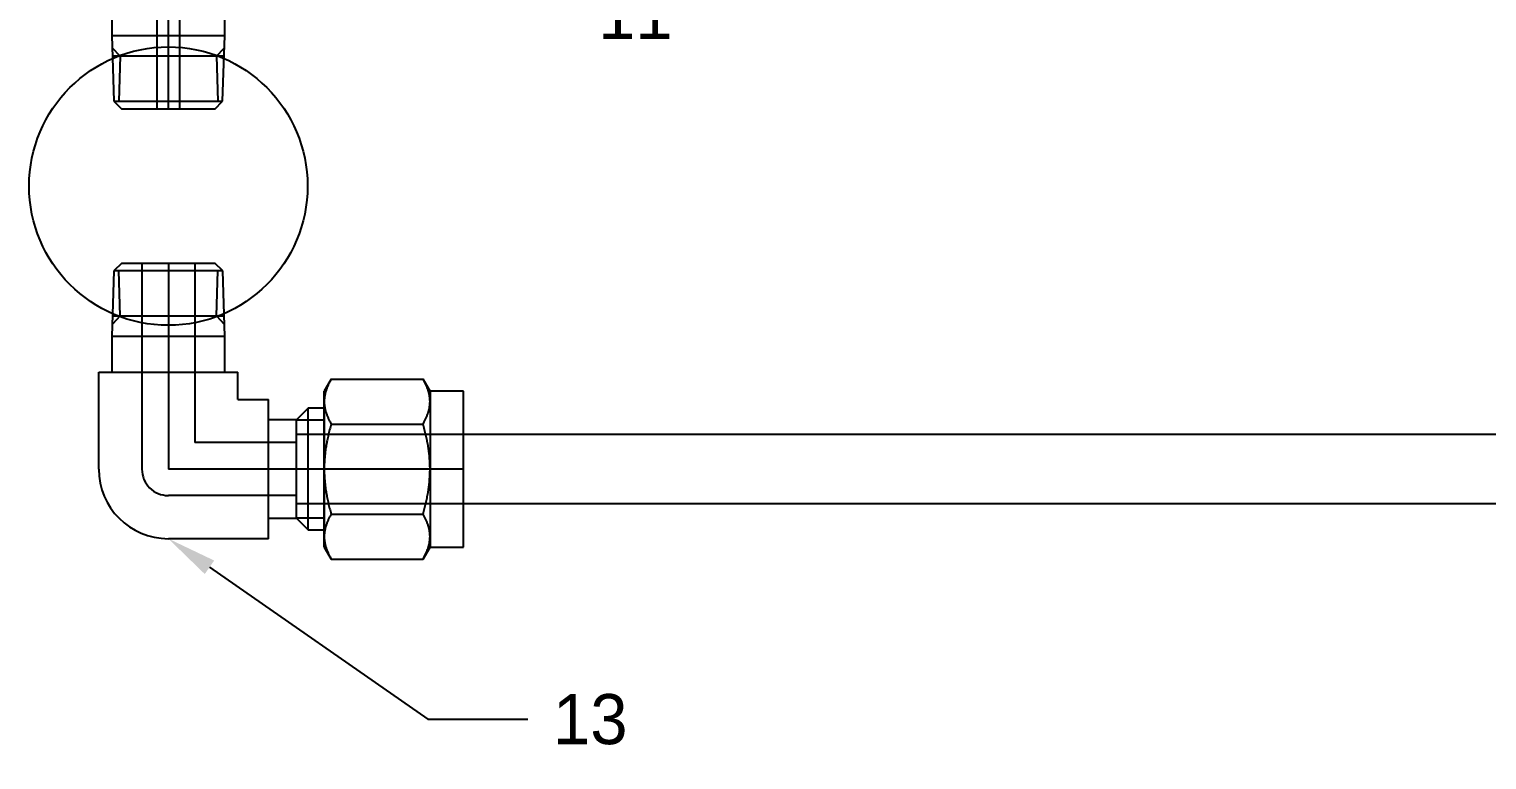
# Model space of a CAD drawing. Header units: inches. Extents: x 5.3 to 31.2, y 3.7 to 34.9.
# Drawn here: x 5.9 to 11.13, y 3.84 to 6.46 of the extents above; entities that cross this region are included whole.
import ezdxf
from ezdxf import colors
from ezdxf.entities.mleader import LeaderData, LeaderLine
from ezdxf.math import Vec2, Vec3

# ---------------------------------------------------------------- set-up
doc = ezdxf.new("R2010")
doc.units = ezdxf.units.IN
doc.header["$MEASUREMENT"] = 0
doc.linetypes.add('CENTER2', pattern=[28.575, 19.05, -3.175, 3.175, -3.175])
doc.linetypes.add('HIDDEN2', pattern=[4.7625, 3.175, -1.5875])
for name, color, linetype in [('.25 tubes', 170, 'Continuous'), ('NOTES', 1, 'Continuous'), ('Solenoids', 50, 'Continuous'), ('Swagelok', 7, 'Continuous'), ('TRDETAIL2', 7, 'Continuous'), ('TRDETAIL3', 7, 'Continuous'), ('TRMODEL1', 7, 'Continuous'), ('TRMODEL3', 7, 'Continuous')]:
    doc.layers.add(name, color=color, linetype=linetype)

# ---------------------------------------------------------------- blocks, each defined once
blk = doc.blocks.new('SS-2-TA-1-2')
at = {"layer": 'TRDETAIL2', "color": 6, "linetype": 'HIDDEN2'}
for p, q in [((-10.7813, -0.3393), (-10.2751, -0.3393)), ((-9.6213, -0.3393), (-10.2751, -0.3393)), ((-10.2751, -0.3393), (-10.2751, -0.4193)), ((-10.2751, -0.4193), (-10.7813, -0.4193)), ((-10.2751, -0.4193), (-9.6213, -0.4193))]:
    blk.add_line(p, q, dxfattribs=at)
at = {"layer": 'TRDETAIL3', "color": 4, "linetype": 'CENTER2'}
blk.add_line((-10.7813, -0.3793), (-9.6213, -0.3793), dxfattribs=at)
at = {"layer": 'TRMODEL1', "color": 7, "linetype": 'Continuous'}
for p, q in [((-10.3731, -0.1267), (-10.3889, -0.1605)), ((-10.3843, -0.1568), (-10.3848, -0.1585)), ((-10.3838, -0.155), (-10.3843, -0.1568)), ((-10.3833, -0.1532), (-10.3838, -0.155)), ((-10.3827, -0.1514), (-10.3833, -0.1532)), ((-10.3822, -0.1496), (-10.3827, -0.1514)), ((-10.3816, -0.1477), (-10.3822, -0.1496)), ((-10.3809, -0.1459), (-10.3816, -0.1477)), ((-10.3803, -0.144), (-10.3809, -0.1459)), ((-10.3796, -0.1422), (-10.3803, -0.144)), ((-10.3789, -0.1403), (-10.3796, -0.1422)), ((-10.3782, -0.1384), (-10.3789, -0.1403)), ((-10.3774, -0.1365), (-10.3782, -0.1384)), ((-10.3766, -0.1346), (-10.3774, -0.1365)), ((-10.3758, -0.1326), (-10.3766, -0.1346)), ((-10.3749, -0.1307), (-10.3758, -0.1326)), ((-10.374, -0.1287), (-10.3749, -0.1307)), ((-10.3731, -0.1267), (-10.374, -0.1287)), ((-10.3731, -0.1267), (-10.1771, -0.1267)), ((-10.1761, -0.1287), (-10.1771, -0.1267)), ((-10.1613, -0.1605), (-10.1771, -0.1267)), ((-10.1752, -0.1307), (-10.1761, -0.1287)), ((-10.1744, -0.1326), (-10.1752, -0.1307)), ((-10.1736, -0.1346), (-10.1744, -0.1326)), ((-10.1728, -0.1365), (-10.1736, -0.1346)), ((-10.172, -0.1384), (-10.1728, -0.1365)), ((-10.1713, -0.1403), (-10.172, -0.1384)), ((-10.1705, -0.1422), (-10.1713, -0.1403)), ((-10.1699, -0.144), (-10.1705, -0.1422)), ((-10.1692, -0.1459), (-10.1699, -0.144)), ((-10.1686, -0.1477), (-10.1692, -0.1459)), ((-10.168, -0.1496), (-10.1686, -0.1477)), ((-10.1674, -0.1514), (-10.168, -0.1496)), ((-10.1669, -0.1532), (-10.1674, -0.1514)), ((-10.1663, -0.155), (-10.1669, -0.1532)), ((-10.1658, -0.1568), (-10.1663, -0.155)), ((-10.1654, -0.1585), (-10.1658, -0.1568)), ((-10.7531, -0.1841), (-10.7813, -0.2123)), ((-10.5174, -0.1768), (-10.7531, -0.1841)), ((-10.7531, -0.1841), (-10.7531, -0.5744)), ((-10.5915, -0.5795), (-10.5915, -0.1791)), ((-10.5174, -0.1768), (-10.5174, -0.5818)), ((-10.3889, -0.1768), (-10.5174, -0.1768)), ((-10.3889, -0.1898), (-10.3889, -0.1605)), ((-10.3888, -0.1864), (-10.3889, -0.1881)), ((-10.3889, -0.1881), (-10.3889, -0.1898)), ((-10.3889, -0.1898), (-10.3889, -0.1916)), ((-10.3889, -0.3793), (-10.3889, -0.1898)), ((-10.3889, -0.1916), (-10.3888, -0.1933)), ((-10.3887, -0.1829), (-10.3888, -0.1846)), ((-10.3888, -0.1846), (-10.3888, -0.1864)), ((-10.3888, -0.1933), (-10.3888, -0.195)), ((-10.3888, -0.195), (-10.3887, -0.1968)), ((-10.3886, -0.1812), (-10.3887, -0.1829)), ((-10.3887, -0.1968), (-10.3886, -0.1985)), ((-10.3884, -0.1795), (-10.3886, -0.1812)), ((-10.3886, -0.1985), (-10.3884, -0.2002)), ((-10.3883, -0.1777), (-10.3884, -0.1795)), ((-10.3884, -0.2002), (-10.3883, -0.202)), ((-10.3881, -0.176), (-10.3883, -0.1777)), ((-10.3883, -0.202), (-10.3881, -0.2037)), ((-10.3878, -0.1743), (-10.3881, -0.176)), ((-10.3881, -0.2037), (-10.3878, -0.2054)), ((-10.3876, -0.1725), (-10.3878, -0.1743)), ((-10.3878, -0.2054), (-10.3876, -0.2071)), ((-10.3873, -0.1708), (-10.3876, -0.1725)), ((-10.3876, -0.2071), (-10.3873, -0.2089)), ((-10.3871, -0.1691), (-10.3873, -0.1708)), ((-10.3873, -0.2089), (-10.3871, -0.2106)), ((-10.3867, -0.1673), (-10.3871, -0.1691)), ((-10.3864, -0.1656), (-10.3867, -0.1673)), ((-10.386, -0.1638), (-10.3864, -0.1656)), ((-10.3856, -0.1621), (-10.386, -0.1638)), ((-10.3852, -0.1603), (-10.3856, -0.1621)), ((-10.3848, -0.1585), (-10.3852, -0.1603)), ((-10.1649, -0.1603), (-10.1654, -0.1585)), ((-10.1645, -0.1621), (-10.1649, -0.1603)), ((-10.1641, -0.1638), (-10.1645, -0.1621)), ((-10.1638, -0.1656), (-10.1641, -0.1638)), ((-10.1634, -0.1673), (-10.1638, -0.1656)), ((-10.1631, -0.1691), (-10.1634, -0.1673)), ((-10.1628, -0.1708), (-10.1631, -0.1691)), ((-10.1631, -0.2106), (-10.1628, -0.2089)), ((-10.1625, -0.1725), (-10.1628, -0.1708)), ((-10.1628, -0.2089), (-10.1625, -0.2071)), ((-10.1623, -0.1743), (-10.1625, -0.1725)), ((-10.1625, -0.2071), (-10.1623, -0.2054)), ((-10.1621, -0.176), (-10.1623, -0.1743)), ((-10.1623, -0.2054), (-10.1621, -0.2037)), ((-10.1619, -0.1777), (-10.1621, -0.176)), ((-10.1621, -0.2037), (-10.1619, -0.202)), ((-10.1617, -0.1795), (-10.1619, -0.1777)), ((-10.1619, -0.202), (-10.1617, -0.2002)), ((-10.1616, -0.1812), (-10.1617, -0.1795)), ((-10.1617, -0.2002), (-10.1616, -0.1985)), ((-10.1615, -0.1829), (-10.1616, -0.1812)), ((-10.1616, -0.1985), (-10.1615, -0.1968)), ((-10.1614, -0.1846), (-10.1615, -0.1829)), ((-10.1615, -0.1968), (-10.1614, -0.195)), ((-10.1613, -0.1864), (-10.1614, -0.1846)), ((-10.1614, -0.195), (-10.1613, -0.1933)), ((-10.1613, -0.1605), (-10.1613, -0.1898)), ((-10.1613, -0.1881), (-10.1613, -0.1864)), ((-10.1613, -0.1898), (-10.1613, -0.1881)), ((-10.1613, -0.1898), (-10.1613, -0.3793)), ((-10.1613, -0.1916), (-10.1613, -0.1898)), ((-10.1613, -0.1933), (-10.1613, -0.1916)), ((-10.7813, -0.5462), (-10.7813, -0.2123)), ((-10.3871, -0.2106), (-10.3867, -0.2124)), ((-10.3867, -0.2124), (-10.3864, -0.2141)), ((-10.3864, -0.2141), (-10.386, -0.2159)), ((-10.386, -0.2159), (-10.3856, -0.2176)), ((-10.3856, -0.2176), (-10.3852, -0.2194)), ((-10.3852, -0.2194), (-10.3848, -0.2211)), ((-10.3848, -0.2211), (-10.3843, -0.2229)), ((-10.3843, -0.2229), (-10.3838, -0.2247)), ((-10.3838, -0.2247), (-10.3833, -0.2265)), ((-10.3833, -0.2265), (-10.3827, -0.2283)), ((-10.3827, -0.2283), (-10.3822, -0.2301)), ((-10.3822, -0.2301), (-10.3816, -0.232)), ((-10.3816, -0.232), (-10.3809, -0.2338)), ((-10.3809, -0.2338), (-10.3803, -0.2356)), ((-10.3803, -0.2356), (-10.3796, -0.2375)), ((-10.3796, -0.2375), (-10.3789, -0.2394)), ((-10.3789, -0.2394), (-10.3782, -0.2413)), ((-10.3782, -0.2413), (-10.3774, -0.2432)), ((-10.3774, -0.2432), (-10.3766, -0.2451)), ((-10.3766, -0.2451), (-10.3758, -0.2471)), ((-10.3758, -0.2471), (-10.3749, -0.249)), ((-10.3749, -0.2609), (-10.3758, -0.2649)), ((-10.3749, -0.249), (-10.374, -0.251)), ((-10.374, -0.257), (-10.3749, -0.2609)), ((-10.374, -0.251), (-10.3731, -0.253)), ((-10.3731, -0.253), (-10.374, -0.257)), ((-10.3731, -0.253), (-10.1771, -0.253)), ((-10.1771, -0.253), (-10.1761, -0.251)), ((-10.1761, -0.257), (-10.1771, -0.253)), ((-10.1761, -0.251), (-10.1752, -0.249)), ((-10.1752, -0.2609), (-10.1761, -0.257)), ((-10.1752, -0.249), (-10.1744, -0.2471)), ((-10.1744, -0.2649), (-10.1752, -0.2609)), ((-10.1744, -0.2471), (-10.1736, -0.2451)), ((-10.1736, -0.2451), (-10.1728, -0.2432)), ((-10.1728, -0.2432), (-10.172, -0.2413)), ((-10.172, -0.2413), (-10.1713, -0.2394)), ((-10.1713, -0.2394), (-10.1705, -0.2375)), ((-10.1705, -0.2375), (-10.1699, -0.2356)), ((-10.1699, -0.2356), (-10.1692, -0.2338)), ((-10.1692, -0.2338), (-10.1686, -0.232)), ((-10.1686, -0.232), (-10.168, -0.2301)), ((-10.168, -0.2301), (-10.1674, -0.2283)), ((-10.1674, -0.2283), (-10.1669, -0.2265)), ((-10.1669, -0.2265), (-10.1663, -0.2247)), ((-10.1663, -0.2247), (-10.1658, -0.2229)), ((-10.1658, -0.2229), (-10.1654, -0.2211)), ((-10.1654, -0.2211), (-10.1649, -0.2194)), ((-10.1649, -0.2194), (-10.1645, -0.2176)), ((-10.1645, -0.2176), (-10.1641, -0.2159)), ((-10.1641, -0.2159), (-10.1638, -0.2141)), ((-10.1638, -0.2141), (-10.1634, -0.2124)), ((-10.1634, -0.2124), (-10.1631, -0.2106)), ((-10.3843, -0.3131), (-10.3848, -0.3167)), ((-10.3838, -0.3095), (-10.3843, -0.3131)), ((-10.3833, -0.306), (-10.3838, -0.3095)), ((-10.3827, -0.3023), (-10.3833, -0.306)), ((-10.3822, -0.2987), (-10.3827, -0.3023)), ((-10.3816, -0.2951), (-10.3822, -0.2987)), ((-10.3809, -0.2914), (-10.3816, -0.2951)), ((-10.3803, -0.2877), (-10.3809, -0.2914)), ((-10.3796, -0.2839), (-10.3803, -0.2877)), ((-10.3789, -0.2802), (-10.3796, -0.2839)), ((-10.3782, -0.2764), (-10.3789, -0.2802)), ((-10.3774, -0.2726), (-10.3782, -0.2764)), ((-10.3766, -0.2687), (-10.3774, -0.2726)), ((-10.3758, -0.2649), (-10.3766, -0.2687)), ((-10.1736, -0.2687), (-10.1744, -0.2649)), ((-10.1728, -0.2726), (-10.1736, -0.2687)), ((-10.172, -0.2764), (-10.1728, -0.2726)), ((-10.1713, -0.2802), (-10.172, -0.2764)), ((-10.1705, -0.2839), (-10.1713, -0.2802)), ((-10.1699, -0.2877), (-10.1705, -0.2839)), ((-10.1692, -0.2914), (-10.1699, -0.2877)), ((-10.1686, -0.2951), (-10.1692, -0.2914)), ((-10.168, -0.2987), (-10.1686, -0.2951)), ((-10.1674, -0.3023), (-10.168, -0.2987)), ((-10.1669, -0.306), (-10.1674, -0.3023)), ((-10.1663, -0.3095), (-10.1669, -0.306)), ((-10.1658, -0.3131), (-10.1663, -0.3095)), ((-10.1654, -0.3167), (-10.1658, -0.3131)), ((-10.3887, -0.3654), (-10.3888, -0.3689)), ((-10.3886, -0.362), (-10.3887, -0.3654)), ((-10.3884, -0.3585), (-10.3886, -0.362)), ((-10.3883, -0.3551), (-10.3884, -0.3585)), ((-10.3881, -0.3516), (-10.3883, -0.3551)), ((-10.3878, -0.3481), (-10.3881, -0.3516)), ((-10.3876, -0.3447), (-10.3878, -0.3481)), ((-10.3873, -0.3412), (-10.3876, -0.3447)), ((-10.3871, -0.3377), (-10.3873, -0.3412)), ((-10.3867, -0.3343), (-10.3871, -0.3377)), ((-10.3864, -0.3308), (-10.3867, -0.3343)), ((-10.386, -0.3273), (-10.3864, -0.3308)), ((-10.3856, -0.3237), (-10.386, -0.3273)), ((-10.3852, -0.3202), (-10.3856, -0.3237)), ((-10.3848, -0.3167), (-10.3852, -0.3202)), ((-10.1649, -0.3202), (-10.1654, -0.3167)), ((-10.1645, -0.3237), (-10.1649, -0.3202)), ((-10.1641, -0.3273), (-10.1645, -0.3237)), ((-10.1638, -0.3308), (-10.1641, -0.3273)), ((-10.1634, -0.3343), (-10.1638, -0.3308)), ((-10.1631, -0.3377), (-10.1634, -0.3343)), ((-10.1628, -0.3412), (-10.1631, -0.3377)), ((-10.1625, -0.3447), (-10.1628, -0.3412)), ((-10.1623, -0.3481), (-10.1625, -0.3447)), ((-10.1621, -0.3516), (-10.1623, -0.3481)), ((-10.1619, -0.3551), (-10.1621, -0.3516)), ((-10.1617, -0.3585), (-10.1619, -0.3551)), ((-10.1616, -0.362), (-10.1617, -0.3585)), ((-10.1615, -0.3654), (-10.1616, -0.362)), ((-10.1614, -0.3689), (-10.1615, -0.3654)), ((-9.6213, -0.3163), (-10.1613, -0.3163)), ((-9.6213, -0.4423), (-9.6213, -0.3163)), ((-10.3888, -0.3723), (-10.3889, -0.3758)), ((-10.3889, -0.3758), (-10.3889, -0.3793)), ((-10.3889, -0.3793), (-10.3889, -0.3828)), ((-10.3889, -0.5687), (-10.3889, -0.3793)), ((-10.3889, -0.3828), (-10.3888, -0.3862)), ((-10.3888, -0.3689), (-10.3888, -0.3723)), ((-10.3888, -0.3862), (-10.3888, -0.3897)), ((-10.3888, -0.3897), (-10.3887, -0.3931)), ((-10.3887, -0.3931), (-10.3886, -0.3966)), ((-10.3886, -0.3966), (-10.3884, -0.4001)), ((-10.3884, -0.4001), (-10.3883, -0.4035)), ((-10.3883, -0.4035), (-10.3881, -0.407)), ((-10.3881, -0.407), (-10.3878, -0.4104)), ((-10.3878, -0.4104), (-10.3876, -0.4139)), ((-10.3876, -0.4139), (-10.3873, -0.4174)), ((-10.3873, -0.4174), (-10.3871, -0.4208)), ((-10.1631, -0.4208), (-10.1628, -0.4174)), ((-10.1628, -0.4174), (-10.1625, -0.4139)), ((-10.1625, -0.4139), (-10.1623, -0.4104)), ((-10.1623, -0.4104), (-10.1621, -0.407)), ((-10.1621, -0.407), (-10.1619, -0.4035)), ((-10.1619, -0.4035), (-10.1617, -0.4001)), ((-10.1617, -0.4001), (-10.1616, -0.3966)), ((-10.1616, -0.3966), (-10.1615, -0.3931)), ((-10.1615, -0.3931), (-10.1614, -0.3897)), ((-10.1613, -0.3723), (-10.1614, -0.3689)), ((-10.1614, -0.3897), (-10.1613, -0.3862)), ((-10.1613, -0.3758), (-10.1613, -0.3723)), ((-10.1613, -0.3793), (-10.1613, -0.3758)), ((-10.1613, -0.3793), (-10.1613, -0.5687)), ((-10.1613, -0.3828), (-10.1613, -0.3793)), ((-10.1613, -0.3862), (-10.1613, -0.3828)), ((-10.3871, -0.4208), (-10.3867, -0.4243)), ((-10.3867, -0.4243), (-10.3864, -0.4278)), ((-10.3864, -0.4278), (-10.386, -0.4313)), ((-10.386, -0.4313), (-10.3856, -0.4348)), ((-10.3856, -0.4348), (-10.3852, -0.4384)), ((-10.3852, -0.4384), (-10.3848, -0.4419)), ((-10.3848, -0.4419), (-10.3843, -0.4455)), ((-10.3843, -0.4455), (-10.3838, -0.449)), ((-10.3838, -0.449), (-10.3833, -0.4526)), ((-10.3833, -0.4526), (-10.3827, -0.4562)), ((-10.3827, -0.4562), (-10.3822, -0.4599)), ((-10.3822, -0.4599), (-10.3816, -0.4635)), ((-10.3816, -0.4635), (-10.3809, -0.4672)), ((-10.3809, -0.4672), (-10.3803, -0.4709)), ((-10.3803, -0.4709), (-10.3796, -0.4746)), ((-10.1705, -0.4746), (-10.1699, -0.4709)), ((-10.1699, -0.4709), (-10.1692, -0.4672)), ((-10.1692, -0.4672), (-10.1686, -0.4635)), ((-10.1686, -0.4635), (-10.168, -0.4599)), ((-10.168, -0.4599), (-10.1674, -0.4562)), ((-10.1674, -0.4562), (-10.1669, -0.4526)), ((-10.1669, -0.4526), (-10.1663, -0.449)), ((-10.1663, -0.449), (-10.1658, -0.4455)), ((-10.1658, -0.4455), (-10.1654, -0.4419)), ((-10.1654, -0.4419), (-10.1649, -0.4384)), ((-10.1649, -0.4384), (-10.1645, -0.4348)), ((-10.1645, -0.4348), (-10.1641, -0.4313)), ((-10.1641, -0.4313), (-10.1638, -0.4278)), ((-10.1638, -0.4278), (-10.1634, -0.4243)), ((-10.1634, -0.4243), (-10.1631, -0.4208)), ((-10.1613, -0.4423), (-9.6213, -0.4423)), ((-10.3803, -0.5229), (-10.3809, -0.5248)), ((-10.3796, -0.5211), (-10.3803, -0.5229)), ((-10.3796, -0.4746), (-10.3789, -0.4784)), ((-10.3789, -0.5192), (-10.3796, -0.5211)), ((-10.3789, -0.4784), (-10.3782, -0.4822)), ((-10.3782, -0.5173), (-10.3789, -0.5192)), ((-10.3782, -0.4822), (-10.3774, -0.486)), ((-10.3774, -0.5154), (-10.3782, -0.5173)), ((-10.3774, -0.486), (-10.3766, -0.4898)), ((-10.3766, -0.5135), (-10.3774, -0.5154)), ((-10.3766, -0.4898), (-10.3758, -0.4937)), ((-10.3758, -0.5115), (-10.3766, -0.5135)), ((-10.3758, -0.4937), (-10.3749, -0.4976)), ((-10.3749, -0.5096), (-10.3758, -0.5115)), ((-10.3749, -0.4976), (-10.374, -0.5016)), ((-10.374, -0.5076), (-10.3749, -0.5096)), ((-10.374, -0.5016), (-10.3731, -0.5056)), ((-10.3731, -0.5056), (-10.374, -0.5076)), ((-10.3731, -0.5056), (-10.1771, -0.5056)), ((-10.1771, -0.5056), (-10.1761, -0.5016)), ((-10.1761, -0.5076), (-10.1771, -0.5056)), ((-10.1761, -0.5016), (-10.1752, -0.4976)), ((-10.1752, -0.5096), (-10.1761, -0.5076)), ((-10.1752, -0.4976), (-10.1744, -0.4937)), ((-10.1744, -0.5115), (-10.1752, -0.5096)), ((-10.1744, -0.4937), (-10.1736, -0.4898)), ((-10.1736, -0.5135), (-10.1744, -0.5115)), ((-10.1736, -0.4898), (-10.1728, -0.486)), ((-10.1728, -0.5154), (-10.1736, -0.5135)), ((-10.1728, -0.486), (-10.172, -0.4822)), ((-10.172, -0.5173), (-10.1728, -0.5154)), ((-10.172, -0.4822), (-10.1713, -0.4784)), ((-10.1713, -0.5192), (-10.172, -0.5173)), ((-10.1713, -0.4784), (-10.1705, -0.4746)), ((-10.1705, -0.5211), (-10.1713, -0.5192)), ((-10.1699, -0.5229), (-10.1705, -0.5211)), ((-10.1692, -0.5248), (-10.1699, -0.5229)), ((-10.7813, -0.5462), (-10.7531, -0.5744)), ((-10.7531, -0.5744), (-10.5174, -0.5818)), ((-10.3888, -0.5653), (-10.3889, -0.567)), ((-10.3889, -0.567), (-10.3889, -0.5687)), ((-10.3889, -0.5687), (-10.3889, -0.5705)), ((-10.3889, -0.598), (-10.3889, -0.5687)), ((-10.3889, -0.5705), (-10.3888, -0.5722)), ((-10.3887, -0.5618), (-10.3888, -0.5635)), ((-10.3888, -0.5635), (-10.3888, -0.5653)), ((-10.3888, -0.5722), (-10.3888, -0.5739)), ((-10.3888, -0.5739), (-10.3887, -0.5757)), ((-10.3886, -0.5601), (-10.3887, -0.5618)), ((-10.3887, -0.5757), (-10.3886, -0.5774)), ((-10.3884, -0.5583), (-10.3886, -0.5601)), ((-10.3883, -0.5566), (-10.3884, -0.5583)), ((-10.3881, -0.5549), (-10.3883, -0.5566)), ((-10.3878, -0.5532), (-10.3881, -0.5549)), ((-10.3876, -0.5514), (-10.3878, -0.5532)), ((-10.3873, -0.5497), (-10.3876, -0.5514)), ((-10.3871, -0.548), (-10.3873, -0.5497)), ((-10.3867, -0.5462), (-10.3871, -0.548)), ((-10.3864, -0.5445), (-10.3867, -0.5462)), ((-10.386, -0.5427), (-10.3864, -0.5445)), ((-10.3856, -0.541), (-10.386, -0.5427)), ((-10.3852, -0.5392), (-10.3856, -0.541)), ((-10.3848, -0.5374), (-10.3852, -0.5392)), ((-10.3843, -0.5356), (-10.3848, -0.5374)), ((-10.3838, -0.5339), (-10.3843, -0.5356)), ((-10.3833, -0.5321), (-10.3838, -0.5339)), ((-10.3827, -0.5303), (-10.3833, -0.5321)), ((-10.3822, -0.5284), (-10.3827, -0.5303)), ((-10.3816, -0.5266), (-10.3822, -0.5284)), ((-10.3809, -0.5248), (-10.3816, -0.5266)), ((-10.1686, -0.5266), (-10.1692, -0.5248)), ((-10.168, -0.5284), (-10.1686, -0.5266)), ((-10.1674, -0.5303), (-10.168, -0.5284)), ((-10.1669, -0.5321), (-10.1674, -0.5303)), ((-10.1663, -0.5339), (-10.1669, -0.5321)), ((-10.1658, -0.5356), (-10.1663, -0.5339)), ((-10.1654, -0.5374), (-10.1658, -0.5356)), ((-10.1649, -0.5392), (-10.1654, -0.5374)), ((-10.1645, -0.541), (-10.1649, -0.5392)), ((-10.1641, -0.5427), (-10.1645, -0.541)), ((-10.1638, -0.5445), (-10.1641, -0.5427)), ((-10.1634, -0.5462), (-10.1638, -0.5445)), ((-10.1631, -0.548), (-10.1634, -0.5462)), ((-10.1628, -0.5497), (-10.1631, -0.548)), ((-10.1625, -0.5514), (-10.1628, -0.5497)), ((-10.1623, -0.5532), (-10.1625, -0.5514)), ((-10.1621, -0.5549), (-10.1623, -0.5532)), ((-10.1619, -0.5566), (-10.1621, -0.5549)), ((-10.1617, -0.5583), (-10.1619, -0.5566)), ((-10.1616, -0.5601), (-10.1617, -0.5583)), ((-10.1615, -0.5618), (-10.1616, -0.5601)), ((-10.1616, -0.5774), (-10.1615, -0.5757)), ((-10.1614, -0.5635), (-10.1615, -0.5618)), ((-10.1615, -0.5757), (-10.1614, -0.5739)), ((-10.1613, -0.5653), (-10.1614, -0.5635)), ((-10.1614, -0.5739), (-10.1613, -0.5722)), ((-10.1613, -0.567), (-10.1613, -0.5653)), ((-10.1613, -0.5687), (-10.1613, -0.567)), ((-10.1613, -0.5687), (-10.1613, -0.598)), ((-10.1613, -0.5705), (-10.1613, -0.5687)), ((-10.1613, -0.5722), (-10.1613, -0.5705)), ((-10.5174, -0.5818), (-10.3889, -0.5818)), ((-10.3889, -0.598), (-10.3731, -0.6319)), ((-10.3886, -0.5774), (-10.3884, -0.5791)), ((-10.3884, -0.5791), (-10.3883, -0.5808)), ((-10.3883, -0.5808), (-10.3881, -0.5826)), ((-10.3881, -0.5826), (-10.3878, -0.5843)), ((-10.3878, -0.5843), (-10.3876, -0.586)), ((-10.3876, -0.586), (-10.3873, -0.5878)), ((-10.3873, -0.5878), (-10.3871, -0.5895)), ((-10.3871, -0.5895), (-10.3867, -0.5912)), ((-10.3867, -0.5912), (-10.3864, -0.593)), ((-10.3864, -0.593), (-10.386, -0.5947)), ((-10.386, -0.5947), (-10.3856, -0.5965)), ((-10.3856, -0.5965), (-10.3852, -0.5983)), ((-10.3852, -0.5983), (-10.3848, -0.6)), ((-10.3848, -0.6), (-10.3843, -0.6018)), ((-10.3843, -0.6018), (-10.3838, -0.6036)), ((-10.3838, -0.6036), (-10.3833, -0.6054)), ((-10.3833, -0.6054), (-10.3827, -0.6072)), ((-10.3827, -0.6072), (-10.3822, -0.609)), ((-10.3822, -0.609), (-10.3816, -0.6108)), ((-10.3816, -0.6108), (-10.3809, -0.6127)), ((-10.3809, -0.6127), (-10.3803, -0.6145)), ((-10.3803, -0.6145), (-10.3796, -0.6164)), ((-10.3796, -0.6164), (-10.3789, -0.6183)), ((-10.3789, -0.6183), (-10.3782, -0.6202)), ((-10.3782, -0.6202), (-10.3774, -0.6221)), ((-10.3774, -0.6221), (-10.3766, -0.624)), ((-10.3766, -0.624), (-10.3758, -0.6259)), ((-10.3758, -0.6259), (-10.3749, -0.6279)), ((-10.3749, -0.6279), (-10.374, -0.6299)), ((-10.1771, -0.6319), (-10.1613, -0.598)), ((-10.1761, -0.6299), (-10.1752, -0.6279)), ((-10.1752, -0.6279), (-10.1744, -0.6259)), ((-10.1744, -0.6259), (-10.1736, -0.624)), ((-10.1736, -0.624), (-10.1728, -0.6221)), ((-10.1728, -0.6221), (-10.172, -0.6202)), ((-10.172, -0.6202), (-10.1713, -0.6183)), ((-10.1713, -0.6183), (-10.1705, -0.6164)), ((-10.1705, -0.6164), (-10.1699, -0.6145)), ((-10.1699, -0.6145), (-10.1692, -0.6127)), ((-10.1692, -0.6127), (-10.1686, -0.6108)), ((-10.1686, -0.6108), (-10.168, -0.609)), ((-10.168, -0.609), (-10.1674, -0.6072)), ((-10.1674, -0.6072), (-10.1669, -0.6054)), ((-10.1669, -0.6054), (-10.1663, -0.6036)), ((-10.1663, -0.6036), (-10.1658, -0.6018)), ((-10.1658, -0.6018), (-10.1654, -0.6)), ((-10.1654, -0.6), (-10.1649, -0.5983)), ((-10.1649, -0.5983), (-10.1645, -0.5965)), ((-10.1645, -0.5965), (-10.1641, -0.5947)), ((-10.1641, -0.5947), (-10.1638, -0.593)), ((-10.1638, -0.593), (-10.1634, -0.5912)), ((-10.1634, -0.5912), (-10.1631, -0.5895)), ((-10.1631, -0.5895), (-10.1628, -0.5878)), ((-10.1628, -0.5878), (-10.1625, -0.586)), ((-10.1625, -0.586), (-10.1623, -0.5843)), ((-10.1623, -0.5843), (-10.1621, -0.5826)), ((-10.1621, -0.5826), (-10.1619, -0.5808)), ((-10.1619, -0.5808), (-10.1617, -0.5791)), ((-10.1617, -0.5791), (-10.1616, -0.5774)), ((-10.374, -0.6299), (-10.3731, -0.6319)), ((-10.3731, -0.6319), (-10.1771, -0.6319)), ((-10.1771, -0.6319), (-10.1761, -0.6299))]:
    blk.add_line(p, q, dxfattribs=at)
at = {"layer": 'TRMODEL3', "color": 1, "linetype": 'Continuous'}
for p, q in [((-10.5915, -0.2064), (-10.7531, -0.2014)), ((-10.5915, -0.2064), (-10.5618, -0.1782)), ((-10.5915, -0.5522), (-10.7531, -0.5572)), ((-10.5915, -0.5522), (-10.5618, -0.5804))]:
    blk.add_line(p, q, dxfattribs=at)
blk = doc.blocks.new('SS-400-2-2')
at = {"layer": 'TRDETAIL2', "color": 6, "linetype": 'HIDDEN2'}
for p, q in [((-1.06, 0.125), (-0.46, 0.125)), ((-0.46, 0.125), (-0.46, -0.125)), ((-0.46, 0.095), (0, 0.095)), ((0.095, -0.74), (0.095, 0)), ((-0.46, -0.095), (-0.095, -0.095)), ((-0.095, -0.74), (-0.095, -0.095)), ((-0.46, -0.125), (-1.06, -0.125))]:
    blk.add_line(p, q, dxfattribs=at)
blk.add_arc((0, 0), 0.095, 0, 90, dxfattribs=at)
at = {"layer": 'TRDETAIL3', "color": 4, "linetype": 'CENTER2'}
for p in [(-1.06, 0), (0, -0.74)]:
    blk.add_line(p, (0, 0), dxfattribs=at)
at = {"layer": 'TRMODEL1', "color": 7, "linetype": 'Continuous'}
for p, q in [((-0.915, 0.3233), (-0.94, 0.28)), ((-0.9192, 0.3157), (-0.9205, 0.3132)), ((-0.9179, 0.3182), (-0.9192, 0.3157)), ((-0.9164, 0.3208), (-0.9179, 0.3182)), ((-0.915, 0.3233), (-0.9164, 0.3208)), ((-0.585, 0.3233), (-0.915, 0.3233)), ((-0.5836, 0.3208), (-0.585, 0.3233)), ((-0.56, 0.28), (-0.585, 0.3233)), ((-0.5821, 0.3182), (-0.5836, 0.3208)), ((-0.5808, 0.3157), (-0.5821, 0.3182)), ((-0.5795, 0.3132), (-0.5808, 0.3157)), ((-1.06, 0.28), (-1.06, -0.28)), ((-0.94, 0.28), (-1.06, 0.28)), ((-0.94, 0.2425), (-0.94, 0.28)), ((-0.9384, 0.2624), (-0.9387, 0.2602)), ((-0.938, 0.2646), (-0.9384, 0.2624)), ((-0.9376, 0.2669), (-0.938, 0.2646)), ((-0.9371, 0.2691), (-0.9376, 0.2669)), ((-0.9366, 0.2713), (-0.9371, 0.2691)), ((-0.9361, 0.2735), (-0.9366, 0.2713)), ((-0.9355, 0.2758), (-0.9361, 0.2735)), ((-0.9349, 0.278), (-0.9355, 0.2758)), ((-0.9342, 0.2803), (-0.9349, 0.278)), ((-0.9335, 0.2826), (-0.9342, 0.2803)), ((-0.9328, 0.2848), (-0.9335, 0.2826)), ((-0.932, 0.2871), (-0.9328, 0.2848)), ((-0.9312, 0.2894), (-0.932, 0.2871)), ((-0.9303, 0.2917), (-0.9312, 0.2894)), ((-0.9294, 0.2941), (-0.9303, 0.2917)), ((-0.9284, 0.2964), (-0.9294, 0.2941)), ((-0.9274, 0.2987), (-0.9284, 0.2964)), ((-0.9264, 0.3011), (-0.9274, 0.2987)), ((-0.9253, 0.3035), (-0.9264, 0.3011)), ((-0.9242, 0.3059), (-0.9253, 0.3035)), ((-0.923, 0.3083), (-0.9242, 0.3059)), ((-0.9218, 0.3108), (-0.923, 0.3083)), ((-0.9205, 0.3132), (-0.9218, 0.3108)), ((-0.5782, 0.3108), (-0.5795, 0.3132)), ((-0.577, 0.3083), (-0.5782, 0.3108)), ((-0.5758, 0.3059), (-0.577, 0.3083)), ((-0.5747, 0.3035), (-0.5758, 0.3059)), ((-0.5736, 0.3011), (-0.5747, 0.3035)), ((-0.5726, 0.2987), (-0.5736, 0.3011)), ((-0.5716, 0.2964), (-0.5726, 0.2987)), ((-0.5706, 0.2941), (-0.5716, 0.2964)), ((-0.5697, 0.2917), (-0.5706, 0.2941)), ((-0.5688, 0.2894), (-0.5697, 0.2917)), ((-0.568, 0.2871), (-0.5688, 0.2894)), ((-0.5672, 0.2848), (-0.568, 0.2871)), ((-0.5665, 0.2826), (-0.5672, 0.2848)), ((-0.5658, 0.2803), (-0.5665, 0.2826)), ((-0.5651, 0.278), (-0.5658, 0.2803)), ((-0.5645, 0.2758), (-0.5651, 0.278)), ((-0.5639, 0.2735), (-0.5645, 0.2758)), ((-0.5634, 0.2713), (-0.5639, 0.2735)), ((-0.5629, 0.2691), (-0.5634, 0.2713)), ((-0.5624, 0.2669), (-0.5629, 0.2691)), ((-0.562, 0.2646), (-0.5624, 0.2669)), ((-0.5616, 0.2624), (-0.562, 0.2646)), ((-0.5613, 0.2602), (-0.5616, 0.2624)), ((-0.56, 0.28), (-0.56, 0.2425)), ((-0.9399, 0.2469), (-0.94, 0.2447)), ((-0.94, 0.2447), (-0.94, 0.2425)), ((-0.94, 0.2425), (-0.94, 0.2403)), ((-0.94, 0), (-0.94, 0.2425)), ((-0.94, 0.2403), (-0.9399, 0.238)), ((-0.9398, 0.2491), (-0.9399, 0.2469)), ((-0.9399, 0.238), (-0.9398, 0.2358)), ((-0.9397, 0.2514), (-0.9398, 0.2491)), ((-0.9398, 0.2358), (-0.9397, 0.2336)), ((-0.9395, 0.2536), (-0.9397, 0.2514)), ((-0.9397, 0.2336), (-0.9395, 0.2314)), ((-0.9393, 0.2558), (-0.9395, 0.2536)), ((-0.9395, 0.2314), (-0.9393, 0.2292)), ((-0.939, 0.258), (-0.9393, 0.2558)), ((-0.9393, 0.2292), (-0.939, 0.227)), ((-0.9387, 0.2602), (-0.939, 0.258)), ((-0.939, 0.227), (-0.9387, 0.2248)), ((-0.9387, 0.2248), (-0.9384, 0.2226)), ((-0.9384, 0.2226), (-0.938, 0.2203)), ((-0.938, 0.2203), (-0.9376, 0.2181)), ((-0.9376, 0.2181), (-0.9371, 0.2159)), ((-0.9371, 0.2159), (-0.9366, 0.2137)), ((-0.9366, 0.2137), (-0.9361, 0.2114)), ((-0.9361, 0.2114), (-0.9355, 0.2092)), ((-0.5645, 0.2092), (-0.5639, 0.2114)), ((-0.5639, 0.2114), (-0.5634, 0.2137)), ((-0.5634, 0.2137), (-0.5629, 0.2159)), ((-0.5629, 0.2159), (-0.5624, 0.2181)), ((-0.5624, 0.2181), (-0.562, 0.2203)), ((-0.562, 0.2203), (-0.5616, 0.2226)), ((-0.5616, 0.2226), (-0.5613, 0.2248)), ((-0.561, 0.258), (-0.5613, 0.2602)), ((-0.5613, 0.2248), (-0.561, 0.227)), ((-0.5607, 0.2558), (-0.561, 0.258)), ((-0.561, 0.227), (-0.5607, 0.2292)), ((-0.5605, 0.2536), (-0.5607, 0.2558)), ((-0.5607, 0.2292), (-0.5605, 0.2314)), ((-0.5603, 0.2514), (-0.5605, 0.2536)), ((-0.5605, 0.2314), (-0.5603, 0.2336)), ((-0.5602, 0.2491), (-0.5603, 0.2514)), ((-0.5603, 0.2336), (-0.5602, 0.2358)), ((-0.5601, 0.2469), (-0.5602, 0.2491)), ((-0.5602, 0.2358), (-0.5601, 0.238)), ((-0.56, 0.2447), (-0.5601, 0.2469)), ((-0.5601, 0.238), (-0.56, 0.2403)), ((-0.56, 0.2425), (-0.56, 0.2447)), ((-0.56, 0.2403), (-0.56, 0.2425)), ((-0.56, 0.2425), (-0.56, 0)), ((-0.5025, 0.2187), (-0.56, 0.2187)), ((-0.56, -0.2188), (-0.56, 0.2187)), ((-0.5025, 0.2187), (-0.5025, -0.2188)), ((-0.46, 0.1762), (-0.5025, 0.2187)), ((-0.36, 0.25), (0, 0.25)), ((-0.36, 0.25), (-0.36, -0.25)), ((-0.9355, 0.2092), (-0.9349, 0.2069)), ((-0.9349, 0.2069), (-0.9342, 0.2047)), ((-0.9342, 0.2047), (-0.9335, 0.2024)), ((-0.9335, 0.2024), (-0.9328, 0.2001)), ((-0.9328, 0.2001), (-0.932, 0.1979)), ((-0.932, 0.1979), (-0.9312, 0.1956)), ((-0.9312, 0.1956), (-0.9303, 0.1932)), ((-0.9303, 0.1932), (-0.9294, 0.1909)), ((-0.9294, 0.1909), (-0.9284, 0.1886)), ((-0.9284, 0.1886), (-0.9274, 0.1862)), ((-0.9274, 0.1862), (-0.9264, 0.1839)), ((-0.9264, 0.1839), (-0.9253, 0.1815)), ((-0.9253, 0.1815), (-0.9242, 0.1791)), ((-0.9242, 0.1791), (-0.923, 0.1766)), ((-0.923, 0.1766), (-0.9218, 0.1742)), ((-0.9218, 0.1742), (-0.9205, 0.1717)), ((-0.9205, 0.1717), (-0.9192, 0.1693)), ((-0.9192, 0.1693), (-0.9179, 0.1667)), ((-0.9179, 0.1667), (-0.9164, 0.1642)), ((-0.9164, 0.1642), (-0.915, 0.1617)), ((-0.915, 0.1617), (-0.9164, 0.1565)), ((-0.585, 0.1617), (-0.915, 0.1617)), ((-0.585, 0.1617), (-0.5836, 0.1642)), ((-0.5836, 0.1565), (-0.585, 0.1617)), ((-0.5836, 0.1642), (-0.5821, 0.1667)), ((-0.5821, 0.1667), (-0.5808, 0.1693)), ((-0.5808, 0.1693), (-0.5795, 0.1717)), ((-0.5795, 0.1717), (-0.5782, 0.1742)), ((-0.5782, 0.1742), (-0.577, 0.1766)), ((-0.577, 0.1766), (-0.5758, 0.1791)), ((-0.5758, 0.1791), (-0.5747, 0.1815)), ((-0.5747, 0.1815), (-0.5736, 0.1839)), ((-0.5736, 0.1839), (-0.5726, 0.1862)), ((-0.5726, 0.1862), (-0.5716, 0.1886)), ((-0.5716, 0.1886), (-0.5706, 0.1909)), ((-0.5706, 0.1909), (-0.5697, 0.1932)), ((-0.5697, 0.1932), (-0.5688, 0.1956)), ((-0.5688, 0.1956), (-0.568, 0.1979)), ((-0.568, 0.1979), (-0.5672, 0.2001)), ((-0.5672, 0.2001), (-0.5665, 0.2024)), ((-0.5665, 0.2024), (-0.5658, 0.2047)), ((-0.5658, 0.2047), (-0.5651, 0.2069)), ((-0.5651, 0.2069), (-0.5645, 0.2092)), ((-0.46, 0.1762), (-0.46, -0.1763)), ((-0.36, 0.1762), (-0.46, 0.1762)), ((-0.9284, 0.1078), (-0.9294, 0.1031)), ((-0.9274, 0.1125), (-0.9284, 0.1078)), ((-0.9264, 0.1173), (-0.9274, 0.1125)), ((-0.9253, 0.122), (-0.9264, 0.1173)), ((-0.9242, 0.1268), (-0.9253, 0.122)), ((-0.923, 0.1317), (-0.9242, 0.1268)), ((-0.9218, 0.1366), (-0.923, 0.1317)), ((-0.9205, 0.1415), (-0.9218, 0.1366)), ((-0.9192, 0.1465), (-0.9205, 0.1415)), ((-0.9179, 0.1515), (-0.9192, 0.1465)), ((-0.9164, 0.1565), (-0.9179, 0.1515)), ((-0.5821, 0.1515), (-0.5836, 0.1565)), ((-0.5808, 0.1465), (-0.5821, 0.1515)), ((-0.5795, 0.1415), (-0.5808, 0.1465)), ((-0.5782, 0.1366), (-0.5795, 0.1415)), ((-0.577, 0.1317), (-0.5782, 0.1366)), ((-0.5758, 0.1268), (-0.577, 0.1317)), ((-0.5747, 0.122), (-0.5758, 0.1268)), ((-0.5736, 0.1173), (-0.5747, 0.122)), ((-0.5726, 0.1125), (-0.5736, 0.1173)), ((-0.5716, 0.1078), (-0.5726, 0.1125)), ((-0.5706, 0.1031), (-0.5716, 0.1078)), ((-0.9371, 0.0532), (-0.9376, 0.0487)), ((-0.9366, 0.0576), (-0.9371, 0.0532)), ((-0.9361, 0.0621), (-0.9366, 0.0576)), ((-0.9355, 0.0666), (-0.9361, 0.0621)), ((-0.9349, 0.0711), (-0.9355, 0.0666)), ((-0.9342, 0.0756), (-0.9349, 0.0711)), ((-0.9335, 0.0801), (-0.9342, 0.0756)), ((-0.9328, 0.0847), (-0.9335, 0.0801)), ((-0.932, 0.0893), (-0.9328, 0.0847)), ((-0.9312, 0.0939), (-0.932, 0.0893)), ((-0.9303, 0.0985), (-0.9312, 0.0939)), ((-0.9294, 0.1031), (-0.9303, 0.0985)), ((-0.5697, 0.0985), (-0.5706, 0.1031)), ((-0.5688, 0.0939), (-0.5697, 0.0985)), ((-0.568, 0.0893), (-0.5688, 0.0939)), ((-0.5672, 0.0847), (-0.568, 0.0893)), ((-0.5665, 0.0801), (-0.5672, 0.0847)), ((-0.5658, 0.0756), (-0.5665, 0.0801)), ((-0.5651, 0.0711), (-0.5658, 0.0756)), ((-0.5645, 0.0666), (-0.5651, 0.0711)), ((-0.5639, 0.0621), (-0.5645, 0.0666)), ((-0.5634, 0.0576), (-0.5639, 0.0621)), ((-0.5629, 0.0532), (-0.5634, 0.0576)), ((-0.5624, 0.0487), (-0.5629, 0.0532)), ((-0.9399, 0.0089), (-0.94, 0.0044)), ((-0.94, 0.0044), (-0.94, 0)), ((-0.94, 0), (-0.94, -0.0044)), ((-0.9398, 0.0133), (-0.9399, 0.0089)), ((-0.9397, 0.0177), (-0.9398, 0.0133)), ((-0.9395, 0.0222), (-0.9397, 0.0177)), ((-0.9393, 0.0266), (-0.9395, 0.0222)), ((-0.939, 0.031), (-0.9393, 0.0266)), ((-0.9387, 0.0354), (-0.939, 0.031)), ((-0.9384, 0.0399), (-0.9387, 0.0354)), ((-0.938, 0.0443), (-0.9384, 0.0399)), ((-0.9376, 0.0487), (-0.938, 0.0443)), ((-0.562, 0.0443), (-0.5624, 0.0487)), ((-0.5616, 0.0399), (-0.562, 0.0443)), ((-0.5613, 0.0354), (-0.5616, 0.0399)), ((-0.561, 0.031), (-0.5613, 0.0354)), ((-0.5607, 0.0266), (-0.561, 0.031)), ((-0.5605, 0.0222), (-0.5607, 0.0266)), ((-0.5603, 0.0177), (-0.5605, 0.0222)), ((-0.5602, 0.0133), (-0.5603, 0.0177)), ((-0.5601, 0.0089), (-0.5602, 0.0133)), ((-0.56, 0.0044), (-0.5601, 0.0089)), ((-0.56, 0), (-0.56, 0.0044)), ((-0.56, 0), (-0.56, -0.2425)), ((0.25, 0), (0.25, -0.3476)), ((-0.94, -0.2425), (-0.94, 0)), ((-0.94, -0.0044), (-0.9399, -0.0089)), ((-0.9399, -0.0089), (-0.9398, -0.0133)), ((-0.9398, -0.0133), (-0.9397, -0.0177)), ((-0.9397, -0.0177), (-0.9395, -0.0222)), ((-0.9395, -0.0222), (-0.9393, -0.0266)), ((-0.9393, -0.0266), (-0.939, -0.031)), ((-0.939, -0.031), (-0.9387, -0.0354)), ((-0.9387, -0.0354), (-0.9384, -0.0399)), ((-0.9384, -0.0399), (-0.938, -0.0443)), ((-0.938, -0.0443), (-0.9376, -0.0487)), ((-0.9376, -0.0487), (-0.9371, -0.0532)), ((-0.5629, -0.0532), (-0.5624, -0.0487)), ((-0.5624, -0.0487), (-0.562, -0.0443)), ((-0.562, -0.0443), (-0.5616, -0.0399)), ((-0.5616, -0.0399), (-0.5613, -0.0354)), ((-0.5613, -0.0354), (-0.561, -0.031)), ((-0.561, -0.031), (-0.5607, -0.0266)), ((-0.5607, -0.0266), (-0.5605, -0.0222)), ((-0.5605, -0.0222), (-0.5603, -0.0177)), ((-0.5603, -0.0177), (-0.5602, -0.0133)), ((-0.5602, -0.0133), (-0.5601, -0.0089)), ((-0.5601, -0.0089), (-0.56, -0.0044)), ((-0.56, -0.0044), (-0.56, 0)), ((-0.9371, -0.0532), (-0.9366, -0.0576)), ((-0.9366, -0.0576), (-0.9361, -0.0621)), ((-0.9361, -0.0621), (-0.9355, -0.0666)), ((-0.9355, -0.0666), (-0.9349, -0.0711)), ((-0.9349, -0.0711), (-0.9342, -0.0756)), ((-0.9342, -0.0756), (-0.9335, -0.0801)), ((-0.9335, -0.0801), (-0.9328, -0.0847)), ((-0.9328, -0.0847), (-0.932, -0.0893)), ((-0.932, -0.0893), (-0.9312, -0.0939)), ((-0.9312, -0.0939), (-0.9303, -0.0985)), ((-0.9303, -0.0985), (-0.9294, -0.1031)), ((-0.9294, -0.1031), (-0.9284, -0.1078)), ((-0.5716, -0.1078), (-0.5706, -0.1031)), ((-0.5706, -0.1031), (-0.5697, -0.0985)), ((-0.5697, -0.0985), (-0.5688, -0.0939)), ((-0.5688, -0.0939), (-0.568, -0.0893)), ((-0.568, -0.0893), (-0.5672, -0.0847)), ((-0.5672, -0.0847), (-0.5665, -0.0801)), ((-0.5665, -0.0801), (-0.5658, -0.0756)), ((-0.5658, -0.0756), (-0.5651, -0.0711)), ((-0.5651, -0.0711), (-0.5645, -0.0666)), ((-0.5645, -0.0666), (-0.5639, -0.0621)), ((-0.5639, -0.0621), (-0.5634, -0.0576)), ((-0.5634, -0.0576), (-0.5629, -0.0532)), ((-0.9284, -0.1078), (-0.9274, -0.1125)), ((-0.9274, -0.1125), (-0.9264, -0.1173)), ((-0.9264, -0.1173), (-0.9253, -0.122)), ((-0.9253, -0.122), (-0.9242, -0.1268)), ((-0.9242, -0.1268), (-0.923, -0.1317)), ((-0.923, -0.1317), (-0.9218, -0.1366)), ((-0.9218, -0.1366), (-0.9205, -0.1415)), ((-0.9205, -0.1415), (-0.9192, -0.1465)), ((-0.9192, -0.1465), (-0.9179, -0.1515)), ((-0.9179, -0.1515), (-0.9164, -0.1565)), ((-0.9164, -0.1565), (-0.915, -0.1617)), ((-0.585, -0.1617), (-0.5836, -0.1565)), ((-0.5836, -0.1565), (-0.5821, -0.1515)), ((-0.5821, -0.1515), (-0.5808, -0.1465)), ((-0.5808, -0.1465), (-0.5795, -0.1415)), ((-0.5795, -0.1415), (-0.5782, -0.1366)), ((-0.5782, -0.1366), (-0.577, -0.1317)), ((-0.577, -0.1317), (-0.5758, -0.1268)), ((-0.5758, -0.1268), (-0.5747, -0.122)), ((-0.5747, -0.122), (-0.5736, -0.1173)), ((-0.5736, -0.1173), (-0.5726, -0.1125)), ((-0.5726, -0.1125), (-0.5716, -0.1078)), ((-0.9355, -0.2092), (-0.9361, -0.2114)), ((-0.9349, -0.2069), (-0.9355, -0.2092)), ((-0.9342, -0.2047), (-0.9349, -0.2069)), ((-0.9335, -0.2024), (-0.9342, -0.2047)), ((-0.9328, -0.2001), (-0.9335, -0.2024)), ((-0.932, -0.1979), (-0.9328, -0.2001)), ((-0.9312, -0.1956), (-0.932, -0.1979)), ((-0.9303, -0.1932), (-0.9312, -0.1956)), ((-0.9294, -0.1909), (-0.9303, -0.1932)), ((-0.9284, -0.1886), (-0.9294, -0.1909)), ((-0.9274, -0.1862), (-0.9284, -0.1886)), ((-0.9264, -0.1839), (-0.9274, -0.1862)), ((-0.9253, -0.1815), (-0.9264, -0.1839)), ((-0.9242, -0.1791), (-0.9253, -0.1815)), ((-0.923, -0.1766), (-0.9242, -0.1791)), ((-0.9218, -0.1742), (-0.923, -0.1766)), ((-0.9205, -0.1717), (-0.9218, -0.1742)), ((-0.9192, -0.1693), (-0.9205, -0.1717)), ((-0.9179, -0.1667), (-0.9192, -0.1693)), ((-0.9164, -0.1642), (-0.9179, -0.1667)), ((-0.915, -0.1617), (-0.9164, -0.1642)), ((-0.585, -0.1617), (-0.915, -0.1617)), ((-0.5836, -0.1642), (-0.585, -0.1617)), ((-0.5821, -0.1667), (-0.5836, -0.1642)), ((-0.5808, -0.1693), (-0.5821, -0.1667)), ((-0.5795, -0.1717), (-0.5808, -0.1693)), ((-0.5782, -0.1742), (-0.5795, -0.1717)), ((-0.577, -0.1766), (-0.5782, -0.1742)), ((-0.5758, -0.1791), (-0.577, -0.1766)), ((-0.5747, -0.1815), (-0.5758, -0.1791)), ((-0.5736, -0.1839), (-0.5747, -0.1815)), ((-0.5726, -0.1862), (-0.5736, -0.1839)), ((-0.5716, -0.1886), (-0.5726, -0.1862)), ((-0.5706, -0.1909), (-0.5716, -0.1886)), ((-0.5697, -0.1932), (-0.5706, -0.1909)), ((-0.5688, -0.1956), (-0.5697, -0.1932)), ((-0.568, -0.1979), (-0.5688, -0.1956)), ((-0.5672, -0.2001), (-0.568, -0.1979)), ((-0.5665, -0.2024), (-0.5672, -0.2001)), ((-0.5658, -0.2047), (-0.5665, -0.2024)), ((-0.5651, -0.2069), (-0.5658, -0.2047)), ((-0.5645, -0.2092), (-0.5651, -0.2069)), ((-0.5639, -0.2114), (-0.5645, -0.2092)), ((-0.5025, -0.2188), (-0.46, -0.1763)), ((-0.46, -0.1763), (-0.36, -0.1763)), ((-0.9399, -0.238), (-0.94, -0.2403)), ((-0.94, -0.2403), (-0.94, -0.2425)), ((-0.94, -0.2425), (-0.94, -0.2447)), ((-0.94, -0.28), (-0.94, -0.2425)), ((-0.94, -0.2447), (-0.9399, -0.2469)), ((-0.9398, -0.2358), (-0.9399, -0.238)), ((-0.9399, -0.2469), (-0.9398, -0.2491)), ((-0.9397, -0.2336), (-0.9398, -0.2358)), ((-0.9398, -0.2491), (-0.9397, -0.2514)), ((-0.9395, -0.2314), (-0.9397, -0.2336)), ((-0.9397, -0.2514), (-0.9395, -0.2536)), ((-0.9393, -0.2292), (-0.9395, -0.2314)), ((-0.9395, -0.2536), (-0.9393, -0.2558)), ((-0.939, -0.227), (-0.9393, -0.2292)), ((-0.9393, -0.2558), (-0.939, -0.258)), ((-0.9387, -0.2248), (-0.939, -0.227)), ((-0.939, -0.258), (-0.9387, -0.2602)), ((-0.9384, -0.2226), (-0.9387, -0.2248)), ((-0.9387, -0.2602), (-0.9384, -0.2624)), ((-0.938, -0.2203), (-0.9384, -0.2226)), ((-0.9376, -0.2181), (-0.938, -0.2203)), ((-0.9371, -0.2159), (-0.9376, -0.2181)), ((-0.9366, -0.2137), (-0.9371, -0.2159)), ((-0.9361, -0.2114), (-0.9366, -0.2137)), ((-0.5634, -0.2137), (-0.5639, -0.2114)), ((-0.5629, -0.2159), (-0.5634, -0.2137)), ((-0.5624, -0.2181), (-0.5629, -0.2159)), ((-0.562, -0.2203), (-0.5624, -0.2181)), ((-0.5616, -0.2226), (-0.562, -0.2203)), ((-0.5613, -0.2248), (-0.5616, -0.2226)), ((-0.5616, -0.2624), (-0.5613, -0.2602)), ((-0.561, -0.227), (-0.5613, -0.2248)), ((-0.5613, -0.2602), (-0.561, -0.258)), ((-0.5607, -0.2292), (-0.561, -0.227)), ((-0.561, -0.258), (-0.5607, -0.2558)), ((-0.5605, -0.2314), (-0.5607, -0.2292)), ((-0.5607, -0.2558), (-0.5605, -0.2536)), ((-0.5603, -0.2336), (-0.5605, -0.2314)), ((-0.5605, -0.2536), (-0.5603, -0.2514)), ((-0.5602, -0.2358), (-0.5603, -0.2336)), ((-0.5603, -0.2514), (-0.5602, -0.2491)), ((-0.5601, -0.238), (-0.5602, -0.2358)), ((-0.5602, -0.2491), (-0.5601, -0.2469)), ((-0.56, -0.2403), (-0.5601, -0.238)), ((-0.5601, -0.2469), (-0.56, -0.2447)), ((-0.56, -0.2188), (-0.5025, -0.2188)), ((-0.56, -0.2425), (-0.56, -0.2403)), ((-0.56, -0.2447), (-0.56, -0.2425)), ((-0.56, -0.2425), (-0.56, -0.28)), ((-0.25, -0.25), (-0.36, -0.25)), ((-0.25, -0.25), (-0.25, -0.3476)), ((-1.06, -0.28), (-0.94, -0.28)), ((-0.94, -0.28), (-0.915, -0.3233)), ((-0.9384, -0.2624), (-0.938, -0.2646)), ((-0.938, -0.2646), (-0.9376, -0.2669)), ((-0.9376, -0.2669), (-0.9371, -0.2691)), ((-0.9371, -0.2691), (-0.9366, -0.2713)), ((-0.9366, -0.2713), (-0.9361, -0.2735)), ((-0.9361, -0.2735), (-0.9355, -0.2758)), ((-0.9355, -0.2758), (-0.9349, -0.278)), ((-0.9349, -0.278), (-0.9342, -0.2803)), ((-0.9342, -0.2803), (-0.9335, -0.2826)), ((-0.9335, -0.2826), (-0.9328, -0.2848)), ((-0.9328, -0.2848), (-0.932, -0.2871)), ((-0.932, -0.2871), (-0.9312, -0.2894)), ((-0.9312, -0.2894), (-0.9303, -0.2917)), ((-0.9303, -0.2917), (-0.9294, -0.2941)), ((-0.9294, -0.2941), (-0.9284, -0.2964)), ((-0.9284, -0.2964), (-0.9274, -0.2987)), ((-0.9274, -0.2987), (-0.9264, -0.3011)), ((-0.9264, -0.3011), (-0.9253, -0.3035)), ((-0.9253, -0.3035), (-0.9242, -0.3059)), ((-0.9242, -0.3059), (-0.923, -0.3083)), ((-0.923, -0.3083), (-0.9218, -0.3108)), ((-0.9218, -0.3108), (-0.9205, -0.3132)), ((-0.9205, -0.3132), (-0.9192, -0.3157)), ((-0.585, -0.3233), (-0.56, -0.28)), ((-0.5808, -0.3157), (-0.5795, -0.3132)), ((-0.5795, -0.3132), (-0.5782, -0.3108)), ((-0.5782, -0.3108), (-0.577, -0.3083)), ((-0.577, -0.3083), (-0.5758, -0.3059)), ((-0.5758, -0.3059), (-0.5747, -0.3035)), ((-0.5747, -0.3035), (-0.5736, -0.3011)), ((-0.5736, -0.3011), (-0.5726, -0.2987)), ((-0.5726, -0.2987), (-0.5716, -0.2964)), ((-0.5716, -0.2964), (-0.5706, -0.2941)), ((-0.5706, -0.2941), (-0.5697, -0.2917)), ((-0.5697, -0.2917), (-0.5688, -0.2894)), ((-0.5688, -0.2894), (-0.568, -0.2871)), ((-0.568, -0.2871), (-0.5672, -0.2848)), ((-0.5672, -0.2848), (-0.5665, -0.2826)), ((-0.5665, -0.2826), (-0.5658, -0.2803)), ((-0.5658, -0.2803), (-0.5651, -0.278)), ((-0.5651, -0.278), (-0.5645, -0.2758)), ((-0.5645, -0.2758), (-0.5639, -0.2735)), ((-0.5639, -0.2735), (-0.5634, -0.2713)), ((-0.5634, -0.2713), (-0.5629, -0.2691)), ((-0.5629, -0.2691), (-0.5624, -0.2669)), ((-0.5624, -0.2669), (-0.562, -0.2646)), ((-0.562, -0.2646), (-0.5616, -0.2624)), ((-0.9192, -0.3157), (-0.9179, -0.3182)), ((-0.9179, -0.3182), (-0.9164, -0.3208)), ((-0.9164, -0.3208), (-0.915, -0.3233)), ((-0.585, -0.3233), (-0.915, -0.3233)), ((-0.585, -0.3233), (-0.5836, -0.3208)), ((-0.5836, -0.3208), (-0.5821, -0.3182)), ((-0.5821, -0.3182), (-0.5808, -0.3157)), ((0.25, -0.3476), (-0.25, -0.3476)), ((-0.2025, -0.3476), (-0.2025, -0.4761)), ((0.2025, -0.4761), (0.2025, -0.3476)), ((-0.2025, -0.4761), (0.2025, -0.4761)), ((-0.2025, -0.4761), (-0.1952, -0.7118)), ((0.1952, -0.7118), (0.2025, -0.4761)), ((0.2002, -0.5502), (-0.2002, -0.5502)), ((-0.1952, -0.7118), (0.1952, -0.7118)), ((-0.1952, -0.7118), (-0.1669, -0.74)), ((0.1669, -0.74), (0.1952, -0.7118)), ((0.1669, -0.74), (-0.1669, -0.74))]:
    blk.add_line(p, q, dxfattribs=at)
blk.add_arc((0, 0), 0.25, 0, 90, dxfattribs=at)
at = {"layer": 'TRMODEL3', "color": 1, "linetype": 'Continuous'}
for p, q in [((-0.56, 0.1762), (-0.46, 0.1762)), ((-0.46, -0.1763), (-0.56, -0.1763)), ((-0.1729, -0.5502), (-0.2011, -0.5206)), ((0.1729, -0.5502), (0.2011, -0.5206)), ((-0.1729, -0.5502), (-0.1779, -0.7118)), ((0.1729, -0.5502), (0.1779, -0.7118))]:
    blk.add_line(p, q, dxfattribs=at)

msp = doc.modelspace()

# ---------------------------------------------------------------- linework, layer by layer
at = {"layer": '.25 tubes'}
msp.add_lwpolyline([(6.8554, 5.0051), (17.7321, 5.0051), (17.7321, 4.7551), (6.8554, 4.7551)], close=True, dxfattribs=at)
at = {"layer": 'Solenoids', "color": 2}
msp.add_circle((6.3954, 5.8966), 0.5, dxfattribs=at)

# ---------------------------------------------------------------- block references
at = {"rotation": 90}
msp.add_blockref('SS-2-TA-1-2', (6.0161, 16.9543), dxfattribs=at)
at = {"layer": 'Swagelok', "linetype": 'Continuous', "rotation": 180}
msp.add_blockref('SS-400-2-2', (6.3954, 4.8801), dxfattribs=at)

# ---------------------------------------------------------------- leaders
at = {"layer": 'NOTES'}
ml = msp.add_multileader_mtext('Standard', dxfattribs=at)
ml.set_content('11', color=256)
ml.set_leader_properties()
ml.build(insert=Vec2(0, 0))
ml.multileader.update_dxf_attribs({"has_text_frame": 1, "text_right_attachment_type": 6, "dogleg_length": 0.36, "arrow_head_size": 0.18})
ctx = ml.context
ctx.base_point, ctx.char_height, ctx.arrow_head_size, ctx.landing_gap_size, ctx.plane_origin = Vec3(7.8491, 6.5147), 0.18, 0.18, 0.09, Vec3(6.494, 7.5898)
ctx.right_attachment = 6
notes = []
notes.append((ctx, [(0, (1, 1, 0), (7.4891, 6.5147), (1, 0), 0.36, [(0, [(6.494, 7.5898)], 0, [])])]))
ctx.mtext.insert, ctx.mtext.flow_direction = Vec3(7.9391, 6.6047), 5
ml = msp.add_multileader_mtext('Standard', dxfattribs=at)
ml.set_content('13', color=256)
ml.set_leader_properties()
ml.build(insert=Vec2(0, 0))
ml.multileader.update_dxf_attribs({"has_text_frame": 1, "text_right_attachment_type": 6, "dogleg_length": 0.36, "arrow_head_size": 0.18})
ctx = ml.context
ctx.base_point, ctx.char_height, ctx.arrow_head_size, ctx.landing_gap_size, ctx.plane_origin = Vec3(7.6873, 3.982), 0.18, 0.18, 0.09, Vec3(6.3954, 4.6301)
ctx.right_attachment = 6
notes.append((ctx, [(0, (1, 1, 0), (7.3273, 3.982), (1, 0), 0.36, [(0, [(6.3954, 4.6301)], 0, [])])]))
ctx.mtext.insert, ctx.mtext.flow_direction = Vec3(7.7773, 4.072), 5
for ctx, leaders in notes:
    for number, flags, end, landing, length, lines in leaders:
        leader = LeaderData()
        leader.index, (leader.has_last_leader_line, leader.has_dogleg_vector, leader.attachment_direction) = number, flags
        leader.last_leader_point, leader.dogleg_vector, leader.dogleg_length = Vec3(end), Vec3(landing), length
        for number, points, colour, breaks in lines:
            line = LeaderLine()
            line.index, line.vertices, line.color, line.breaks = number, Vec3.list(points), colors.encode_raw_color(colour), breaks
            leader.lines.append(line)
        ctx.leaders.append(leader)

doc.saveas('drawing.dxf')
